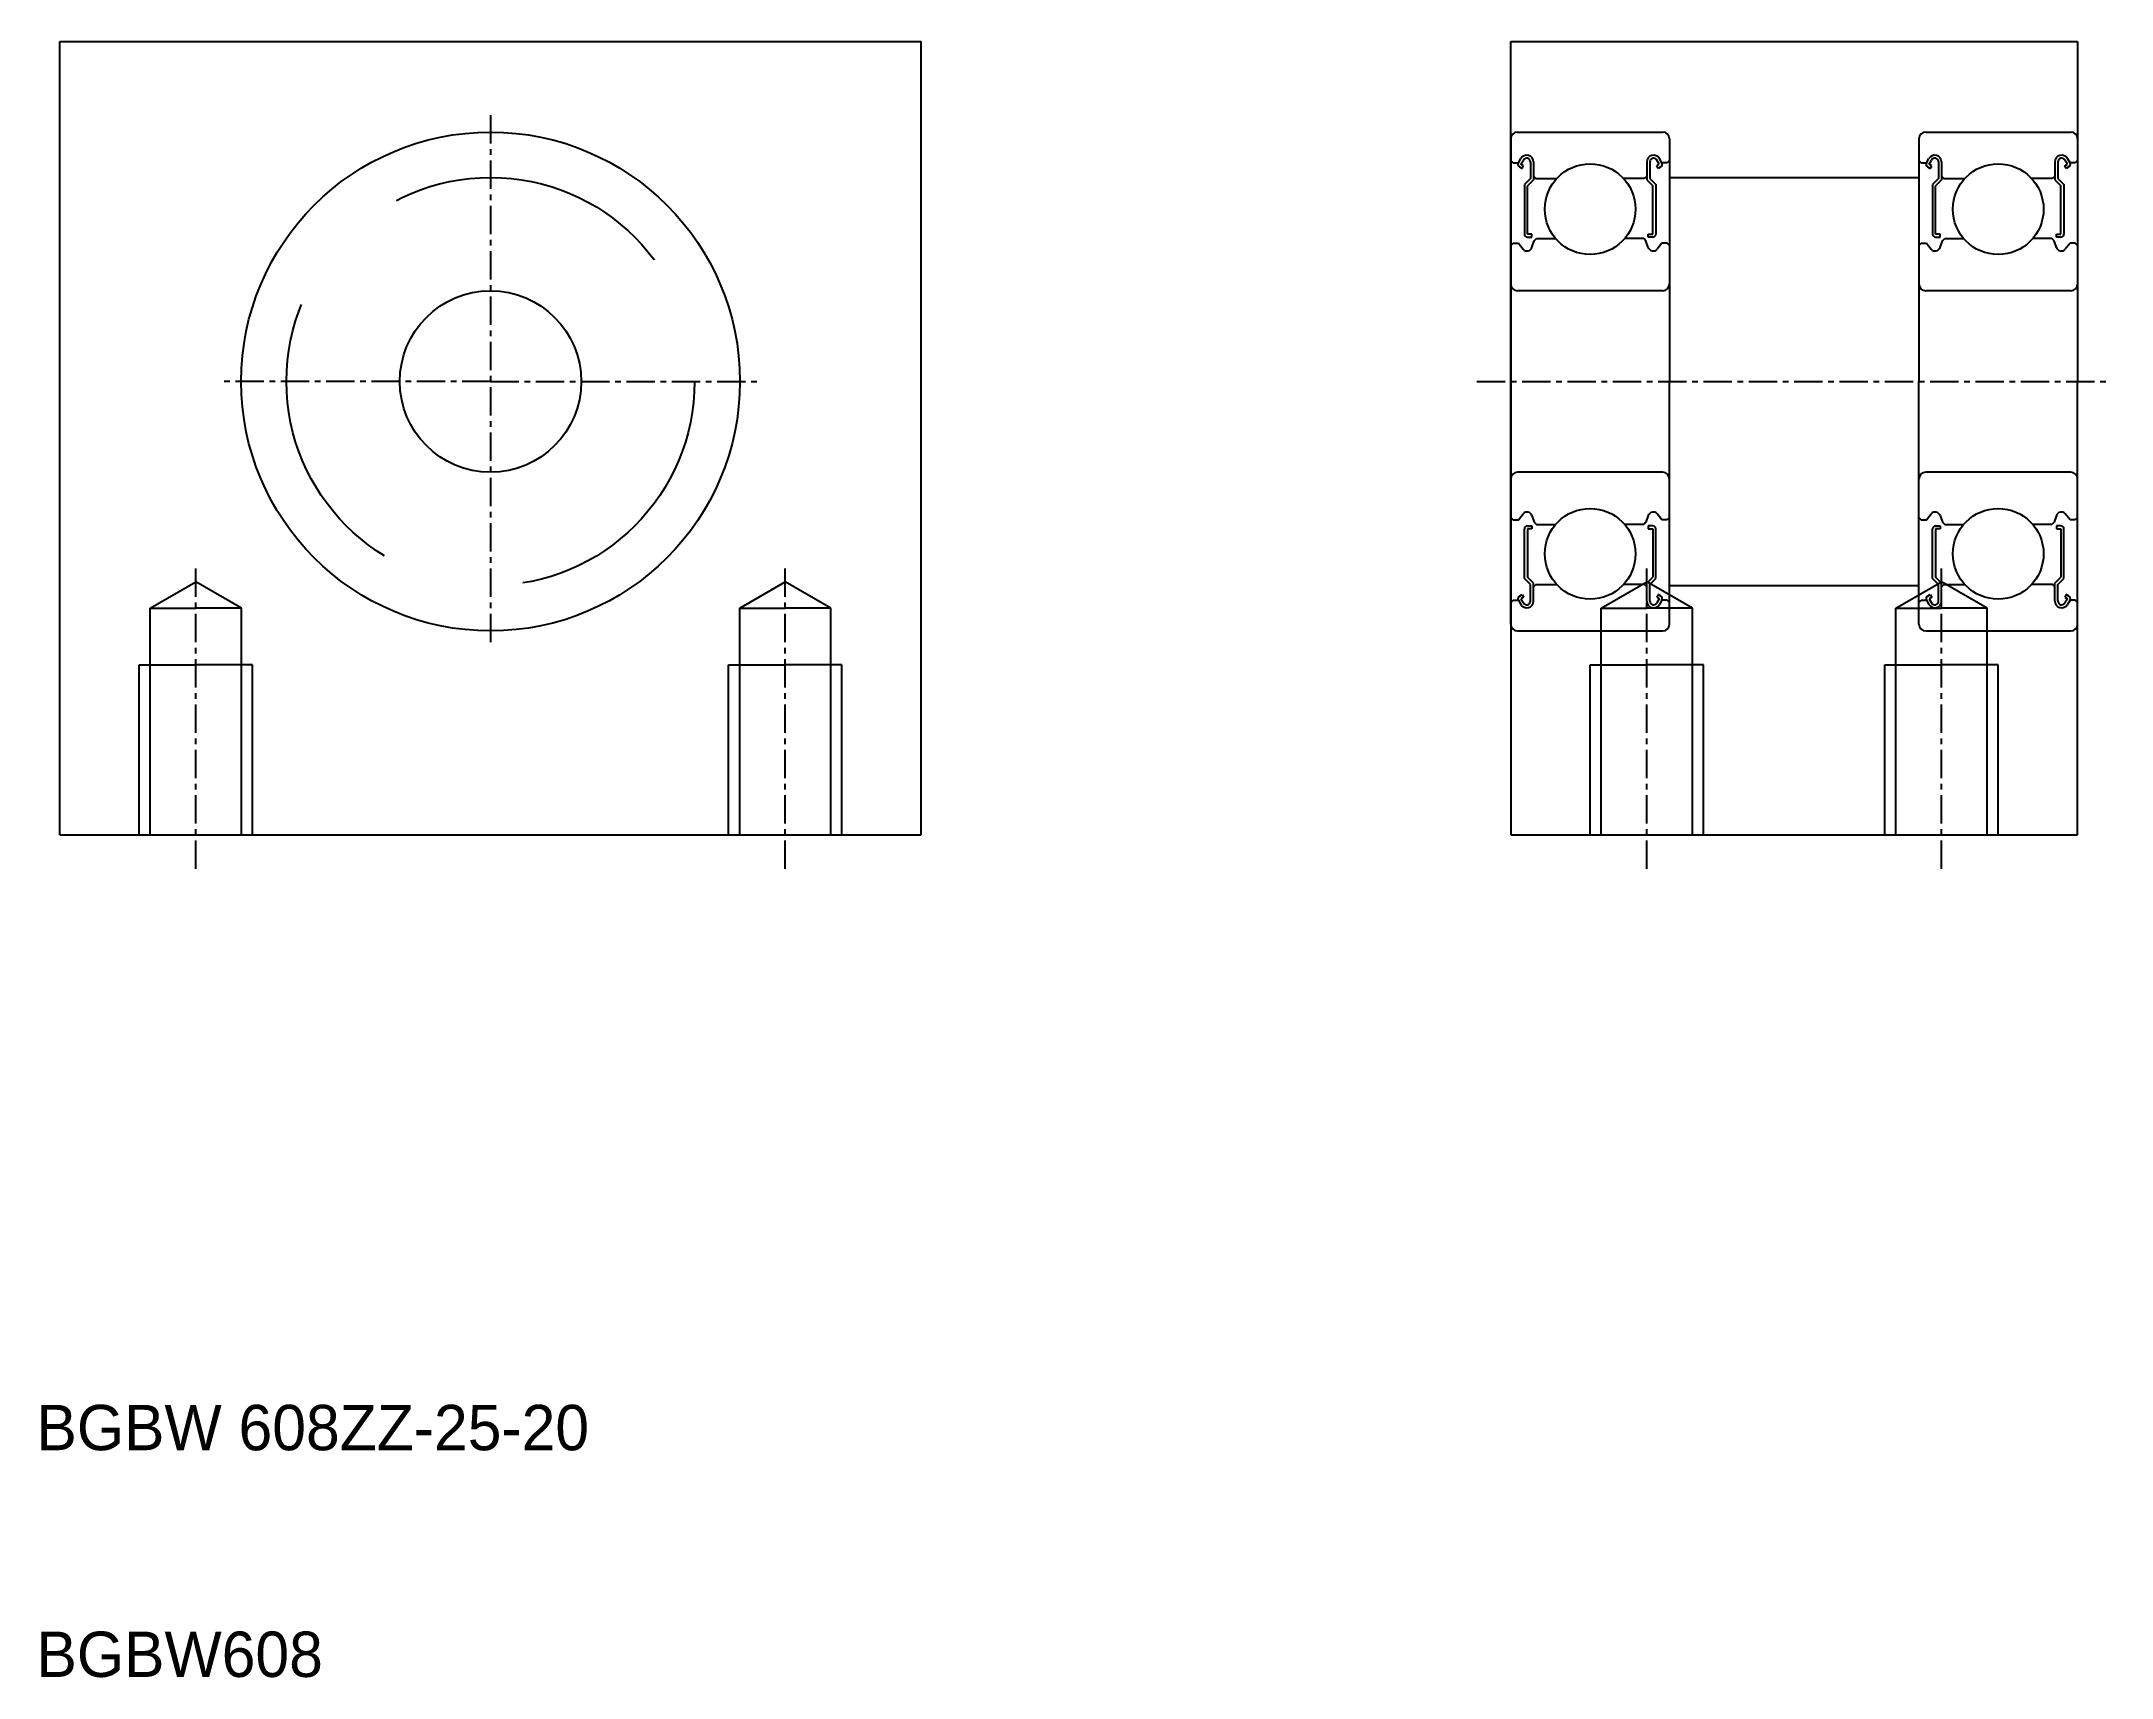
# Model space of a CAD drawing. Extents: x 82.2 to 173.5, y 60.1 to 132.3.
import ezdxf

# ---------------------------------------------------------------- set-up
doc = ezdxf.new("R2010")
doc.units = 0
doc.linetypes.add('CENTER', pattern=[2, 1.25, -0.25, 0.25, -0.25])
doc.linetypes.add('DASHED', pattern=[19.05, 12.7, -6.35])
doc.layers.get('0').update_dxf_attribs({"linetype": 'CONTINUOUS'})
doc.layers.add('CENTER', color=1, linetype='CENTER')

msp = doc.modelspace()

# ---------------------------------------------------------------- linework, layer by layer
for p, q in [((83.031, 97.272), (83.031, 132.272)), ((83.031, 132.272), (121.031, 132.272)), ((121.031, 97.272), (121.031, 132.272)), ((147.031, 132.272), (172.031, 132.272)), ((147.031, 117.272), (147.031, 132.272)), ((172.031, 132.272), (172.031, 117.272)), ((147.031, 127.972), (147.031, 117.272)), ((147.331, 128.272), (153.731, 128.272)), ((154.031, 127.972), (154.031, 117.272)), ((165.031, 127.972), (165.031, 117.272)), ((165.331, 128.272), (171.731, 128.272)), ((172.031, 127.972), (172.031, 117.272)), ((147.031, 127.022), (147.131, 126.922)), ((147.131, 126.922), (147.364, 126.922)), ((147.364, 126.922), (147.473, 127.106)), ((147.479, 126.855), (147.588, 127.039)), ((147.897, 126.956), (147.897, 126.222)), ((148.031, 126.956), (148.031, 126.167)), ((153.031, 126.956), (153.031, 126.167)), ((153.164, 126.956), (153.164, 126.222)), ((153.582, 126.855), (153.473, 127.039)), ((153.697, 126.922), (153.589, 127.106)), ((153.931, 126.922), (153.697, 126.922)), ((154.031, 127.022), (153.931, 126.922)), ((165.031, 127.022), (165.131, 126.922)), ((165.131, 126.922), (165.364, 126.922)), ((165.364, 126.922), (165.473, 127.106)), ((165.479, 126.855), (165.588, 127.039)), ((165.897, 126.956), (165.897, 126.222)), ((166.031, 126.956), (166.031, 126.167)), ((171.031, 126.956), (171.031, 126.167)), ((171.164, 126.956), (171.164, 126.222)), ((171.582, 126.855), (171.473, 127.039)), ((171.697, 126.922), (171.589, 127.106)), ((171.931, 126.922), (171.697, 126.922)), ((172.031, 127.022), (171.931, 126.922)), ((147.413, 126.74), (147.528, 126.673)), ((147.595, 126.789), (147.479, 126.855)), ((147.528, 126.673), (147.595, 126.789)), ((147.897, 126.222), (147.631, 125.955)), ((148.031, 126.167), (147.764, 125.9)), ((148.031, 126.322), (148.131, 126.222)), ((148.131, 126.222), (149.055, 126.222)), ((152.931, 126.222), (152.006, 126.222)), ((153.031, 126.322), (152.931, 126.222)), ((153.031, 126.167), (153.297, 125.9)), ((153.164, 126.222), (153.431, 125.955)), ((153.466, 126.789), (153.582, 126.855)), ((153.533, 126.673), (153.466, 126.789)), ((153.649, 126.74), (153.533, 126.673)), ((165.413, 126.74), (165.528, 126.673)), ((165.595, 126.789), (165.479, 126.855)), ((165.528, 126.673), (165.595, 126.789)), ((165.897, 126.222), (165.631, 125.955)), ((166.031, 126.167), (165.764, 125.9)), ((166.031, 126.322), (166.131, 126.222)), ((166.131, 126.222), (167.055, 126.222)), ((170.931, 126.222), (170.006, 126.222)), ((171.031, 126.322), (170.931, 126.222)), ((171.031, 126.167), (171.297, 125.9)), ((171.164, 126.222), (171.431, 125.955)), ((171.466, 126.789), (171.582, 126.855)), ((171.533, 126.673), (171.466, 126.789)), ((171.649, 126.74), (171.533, 126.673)), ((147.631, 125.955), (147.631, 123.77)), ((147.764, 123.77), (147.764, 125.9)), ((153.297, 123.77), (153.297, 125.9)), ((153.431, 125.955), (153.431, 123.77)), ((165.631, 125.955), (165.631, 123.77)), ((165.764, 123.77), (165.764, 125.9)), ((171.297, 123.77), (171.297, 125.9)), ((171.431, 125.955), (171.431, 123.77)), ((147.031, 123.272), (147.131, 123.372)), ((147.131, 123.372), (147.364, 123.372)), ((147.364, 123.372), (147.579, 123.11)), ((147.964, 123.77), (147.764, 123.77)), ((147.764, 123.637), (147.964, 123.637)), ((147.964, 123.637), (147.964, 123.77)), ((147.964, 123.189), (148.069, 123.478)), ((148.069, 123.478), (148.169, 123.572)), ((148.169, 123.572), (149.011, 123.572)), ((152.892, 123.572), (152.051, 123.572)), ((152.992, 123.478), (152.892, 123.572)), ((153.097, 123.189), (152.992, 123.478)), ((153.097, 123.637), (153.097, 123.77)), ((153.097, 123.77), (153.297, 123.77)), ((153.297, 123.637), (153.097, 123.637)), ((153.697, 123.372), (153.483, 123.11)), ((153.931, 123.372), (153.697, 123.372)), ((154.031, 123.272), (153.931, 123.372)), ((165.031, 123.272), (165.131, 123.372)), ((165.131, 123.372), (165.364, 123.372)), ((165.364, 123.372), (165.579, 123.11)), ((165.964, 123.77), (165.764, 123.77)), ((165.764, 123.637), (165.964, 123.637)), ((165.964, 123.637), (165.964, 123.77)), ((165.964, 123.189), (166.069, 123.478)), ((166.069, 123.478), (166.169, 123.572)), ((166.169, 123.572), (167.011, 123.572)), ((170.892, 123.572), (170.051, 123.572)), ((170.992, 123.478), (170.892, 123.572)), ((171.097, 123.189), (170.992, 123.478)), ((171.097, 123.637), (171.097, 123.77)), ((171.097, 123.77), (171.297, 123.77)), ((171.297, 123.637), (171.097, 123.637)), ((171.697, 123.372), (171.483, 123.11)), ((171.931, 123.372), (171.697, 123.372)), ((172.031, 123.272), (171.931, 123.372)), ((153.731, 121.272), (147.331, 121.272)), ((171.731, 121.272), (165.331, 121.272)), ((147.031, 117.272), (147.031, 97.272)), ((147.031, 106.572), (147.031, 117.272)), ((154.031, 106.572), (154.031, 117.272)), ((165.031, 106.572), (165.031, 117.272)), ((172.031, 97.272), (172.031, 117.272)), ((172.031, 106.572), (172.031, 117.272)), ((153.731, 113.272), (147.331, 113.272)), ((171.731, 113.272), (165.331, 113.272)), ((147.364, 111.172), (147.579, 111.435)), ((153.697, 111.172), (153.483, 111.435)), ((154.031, 111.922), (154.031, 111.922)), ((165.364, 111.172), (165.579, 111.435)), ((171.697, 111.172), (171.483, 111.435)), ((172.031, 111.922), (172.031, 111.922)), ((147.031, 111.272), (147.131, 111.172)), ((147.131, 111.172), (147.364, 111.172)), ((147.631, 108.589), (147.631, 110.774)), ((147.764, 110.907), (147.964, 110.907)), ((147.764, 110.774), (147.764, 108.644)), ((147.964, 110.774), (147.764, 110.774)), ((147.964, 111.356), (148.069, 111.066)), ((147.964, 110.907), (147.964, 110.774)), ((148.069, 111.066), (148.169, 110.972)), ((148.169, 110.972), (149.011, 110.972)), ((152.892, 110.972), (152.051, 110.972)), ((152.992, 111.066), (152.892, 110.972)), ((153.097, 111.356), (152.992, 111.066)), ((153.097, 110.907), (153.097, 110.774)), ((153.297, 110.907), (153.097, 110.907)), ((153.097, 110.774), (153.297, 110.774)), ((153.297, 110.774), (153.297, 108.644)), ((153.431, 108.589), (153.431, 110.774)), ((153.931, 111.172), (153.697, 111.172)), ((154.031, 111.272), (153.931, 111.172)), ((165.031, 111.272), (165.131, 111.172)), ((165.131, 111.172), (165.364, 111.172)), ((165.631, 108.589), (165.631, 110.774)), ((165.764, 110.907), (165.964, 110.907)), ((165.764, 110.774), (165.764, 108.644)), ((165.964, 110.774), (165.764, 110.774)), ((165.964, 111.356), (166.069, 111.066)), ((165.964, 110.907), (165.964, 110.774)), ((166.069, 111.066), (166.169, 110.972)), ((166.169, 110.972), (167.011, 110.972)), ((170.892, 110.972), (170.051, 110.972)), ((170.992, 111.066), (170.892, 110.972)), ((171.097, 111.356), (170.992, 111.066)), ((171.097, 110.907), (171.097, 110.774)), ((171.297, 110.907), (171.097, 110.907)), ((171.097, 110.774), (171.297, 110.774)), ((171.297, 110.774), (171.297, 108.644)), ((171.431, 108.589), (171.431, 110.774)), ((171.931, 111.172), (171.697, 111.172)), ((172.031, 111.272), (171.931, 111.172)), ((154.031, 109.247), (154.031, 109.247)), ((172.031, 109.247), (172.031, 109.247)), ((147.413, 107.804), (147.528, 107.871)), ((147.595, 107.755), (147.479, 107.689)), ((147.528, 107.871), (147.595, 107.756)), ((147.897, 108.322), (147.631, 108.589)), ((148.031, 108.377), (147.764, 108.644)), ((147.897, 107.588), (147.897, 108.322)), ((148.031, 107.588), (148.031, 108.377)), ((148.031, 108.222), (148.131, 108.322)), ((148.131, 108.322), (149.055, 108.322)), ((152.931, 108.322), (152.006, 108.322)), ((153.031, 108.222), (152.931, 108.322)), ((153.031, 108.377), (153.297, 108.644)), ((153.031, 107.588), (153.031, 108.377)), ((153.164, 108.322), (153.431, 108.589)), ((153.164, 107.588), (153.164, 108.322)), ((153.533, 107.871), (153.466, 107.756)), ((153.466, 107.755), (153.582, 107.689)), ((153.649, 107.804), (153.533, 107.871)), ((165.413, 107.804), (165.528, 107.871)), ((165.595, 107.755), (165.479, 107.689)), ((165.528, 107.871), (165.595, 107.756)), ((165.897, 108.322), (165.631, 108.589)), ((166.031, 108.377), (165.764, 108.644)), ((165.897, 107.588), (165.897, 108.322)), ((166.031, 107.588), (166.031, 108.377)), ((166.031, 108.222), (166.131, 108.322)), ((166.131, 108.322), (167.055, 108.322)), ((170.931, 108.322), (170.006, 108.322)), ((171.031, 108.222), (170.931, 108.322)), ((171.031, 108.377), (171.297, 108.644)), ((171.031, 107.588), (171.031, 108.377)), ((171.164, 108.322), (171.431, 108.589)), ((171.164, 107.588), (171.164, 108.322)), ((171.533, 107.871), (171.466, 107.756)), ((171.466, 107.755), (171.582, 107.689)), ((171.649, 107.804), (171.533, 107.871)), ((147.031, 107.522), (147.131, 107.622)), ((147.131, 107.622), (147.364, 107.622)), ((147.364, 107.622), (147.473, 107.438)), ((147.479, 107.689), (147.588, 107.505)), ((153.582, 107.689), (153.473, 107.505)), ((153.697, 107.622), (153.589, 107.438)), ((153.931, 107.622), (153.697, 107.622)), ((154.031, 107.522), (153.931, 107.622)), ((165.031, 107.522), (165.131, 107.622)), ((165.131, 107.622), (165.364, 107.622)), ((165.364, 107.622), (165.473, 107.438)), ((165.479, 107.689), (165.588, 107.505)), ((171.582, 107.689), (171.473, 107.505)), ((171.697, 107.622), (171.589, 107.438)), ((171.931, 107.622), (171.697, 107.622)), ((172.031, 107.522), (171.931, 107.622)), ((147.331, 106.272), (153.731, 106.272)), ((165.331, 106.272), (171.731, 106.272)), ((83.031, 97.272), (121.031, 97.272)), ((147.031, 97.272), (172.031, 97.272))]:
    msp.add_line(p, q)
at = {"color": 7, "linetype": 'CONTINUOUS'}
for p, q in [((154.031, 126.272), (165.031, 126.272)), ((154.031, 108.272), (165.031, 108.272))]:
    msp.add_line(p, q, dxfattribs=at)
at = {"color": 3, "linetype": 'DASHED'}
for p, q in [((87.021, 107.272), (89.031, 108.432)), ((91.04, 107.272), (89.031, 108.432)), ((113.021, 107.272), (115.031, 108.432)), ((117.04, 107.272), (115.031, 108.432)), ((151.021, 107.272), (153.031, 108.432)), ((155.04, 107.272), (153.031, 108.432)), ((164.021, 107.272), (166.031, 108.432)), ((168.04, 107.272), (166.031, 108.432)), ((87.021, 97.272), (87.021, 107.272)), ((87.021, 107.272), (89.031, 107.272)), ((91.04, 107.272), (89.031, 107.272)), ((91.04, 97.272), (91.04, 107.272)), ((113.021, 97.272), (113.021, 107.272)), ((113.021, 107.272), (115.031, 107.272)), ((117.04, 107.272), (115.031, 107.272)), ((117.04, 97.272), (117.04, 107.272)), ((151.021, 97.272), (151.021, 107.272)), ((151.021, 107.272), (153.031, 107.272)), ((155.04, 107.272), (153.031, 107.272)), ((155.04, 97.272), (155.04, 107.272)), ((164.021, 107.272), (166.031, 107.272)), ((164.021, 97.272), (164.021, 107.272)), ((168.04, 107.272), (166.031, 107.272)), ((168.04, 97.272), (168.04, 107.272)), ((86.531, 97.272), (86.531, 104.772)), ((86.531, 104.772), (89.031, 104.772)), ((91.531, 104.772), (89.031, 104.772)), ((91.531, 97.272), (91.531, 104.772)), ((112.531, 97.272), (112.531, 104.772)), ((112.531, 104.772), (115.031, 104.772)), ((117.531, 104.772), (115.031, 104.772)), ((117.531, 97.272), (117.531, 104.772)), ((150.531, 97.272), (150.531, 104.772)), ((150.531, 104.772), (153.031, 104.772)), ((155.531, 104.772), (153.031, 104.772)), ((155.531, 97.272), (155.531, 104.772)), ((163.531, 104.772), (166.031, 104.772)), ((163.531, 97.272), (163.531, 104.772)), ((168.531, 104.772), (166.031, 104.772)), ((168.531, 97.272), (168.531, 104.772))]:
    msp.add_line(p, q, dxfattribs=at)
for centre, radius in [((102.031, 117.272), 11), ((150.531, 124.872), 2), ((168.531, 124.872), 2), ((102.031, 117.272), 4), ((150.531, 109.672), 2), ((168.531, 109.672), 2)]:
    msp.add_circle(centre, radius)
msp.add_circle((102.031, 117.272), 9, dxfattribs=at)
for centre, radius, start, end in [((147.331, 127.972), 0.3, 90, 180), ((153.731, 127.972), 0.3, 0, 90), ((165.331, 127.972), 0.3, 90, 180), ((171.731, 127.972), 0.3, 0, 90), ((147.479, 126.855), 0.133, 149.9969, 240.00125), ((147.732, 126.956), 0.299, 0, 150.00017), ((147.732, 126.956), 0.166, 0, 150.00436), ((153.33, 126.956), 0.299, 29.99983, 180), ((153.33, 126.956), 0.166, 29.99564, 180), ((153.582, 126.855), 0.133, 299.99875, 30.0031), ((165.479, 126.855), 0.133, 149.9969, 240.00125), ((165.732, 126.956), 0.299, 0, 150.00017), ((165.732, 126.956), 0.166, 0, 150.00436), ((171.33, 126.956), 0.299, 29.99983, 180), ((171.33, 126.956), 0.166, 29.99564, 180), ((171.582, 126.855), 0.133, 299.99875, 30.0031), ((147.764, 123.77), 0.133, 180.00005, 270.00003), ((153.297, 123.77), 0.133, 269.99997, 359.99995), ((165.764, 123.77), 0.133, 180.00005, 270.00003), ((171.297, 123.77), 0.133, 269.99997, 359.99995), ((147.75, 123.253), 0.224, 220.00096, 343.1517), ((153.311, 123.253), 0.224, 196.8483, 319.99904), ((165.75, 123.253), 0.224, 220.00096, 343.1517), ((171.311, 123.253), 0.224, 196.8483, 319.99904), ((147.331, 121.572), 0.3, 180, 270), ((153.731, 121.572), 0.3, 270, 0), ((165.331, 121.572), 0.3, 180, 270), ((171.731, 121.572), 0.3, 270, 0), ((147.331, 112.972), 0.3, 90, 180), ((153.731, 112.972), 0.3, 0, 90), ((165.331, 112.972), 0.3, 90, 180), ((171.731, 112.972), 0.3, 0, 90), ((147.75, 111.291), 0.224, 16.8483, 139.99904), ((153.311, 111.291), 0.224, 40.00096, 163.1517), ((165.75, 111.291), 0.224, 16.8483, 139.99904), ((171.311, 111.291), 0.224, 40.00096, 163.1517), ((147.764, 110.774), 0.133, 89.99997, 179.99995), ((153.297, 110.774), 0.133, 0.00005, 90.00003), ((165.764, 110.774), 0.133, 89.99997, 179.99995), ((171.297, 110.774), 0.133, 0.00005, 90.00003), ((147.479, 107.689), 0.133, 119.99875, 210.0031), ((153.582, 107.689), 0.133, 329.9969, 60.00125), ((165.479, 107.689), 0.133, 119.99875, 210.0031), ((171.582, 107.689), 0.133, 329.9969, 60.00125), ((147.732, 107.588), 0.299, 209.99983, 0), ((147.732, 107.588), 0.166, 209.99564, 0), ((153.33, 107.588), 0.299, 180, 330.00017), ((153.33, 107.588), 0.166, 180, 330.00436), ((165.732, 107.588), 0.299, 209.99983, 0), ((165.732, 107.588), 0.166, 209.99564, 0), ((171.33, 107.588), 0.299, 180, 330.00017), ((171.33, 107.588), 0.166, 180, 330.00436), ((147.331, 106.572), 0.3, 180, 270), ((153.731, 106.572), 0.3, 270, 0), ((165.331, 106.572), 0.3, 180, 270), ((171.731, 106.572), 0.3, 270, 0)]:
    msp.add_arc(centre, radius, start, end)
at = {"layer": 'CENTER', "color": 1, "linetype": 'CENTER'}
for p, q in [((102.031, 129.022), (102.031, 105.522)), ((102.031, 117.272), (90.281, 117.272)), ((102.031, 117.272), (113.781, 117.272)), ((145.531, 117.272), (173.531, 117.272)), ((89.031, 95.772), (89.031, 109.182)), ((115.031, 95.772), (115.031, 109.182)), ((153.031, 95.772), (153.031, 109.182)), ((166.031, 95.772), (166.031, 109.182))]:
    msp.add_line(p, q, dxfattribs=at)

# ---------------------------------------------------------------- texts
for s, p in [('BGBW 608ZZ-25-20', (82.002, 70.135)), ('BGBW608', (82.002, 60.135))]:
    msp.add_text(s, height=2).set_placement(p)

doc.saveas('drawing.dxf')
